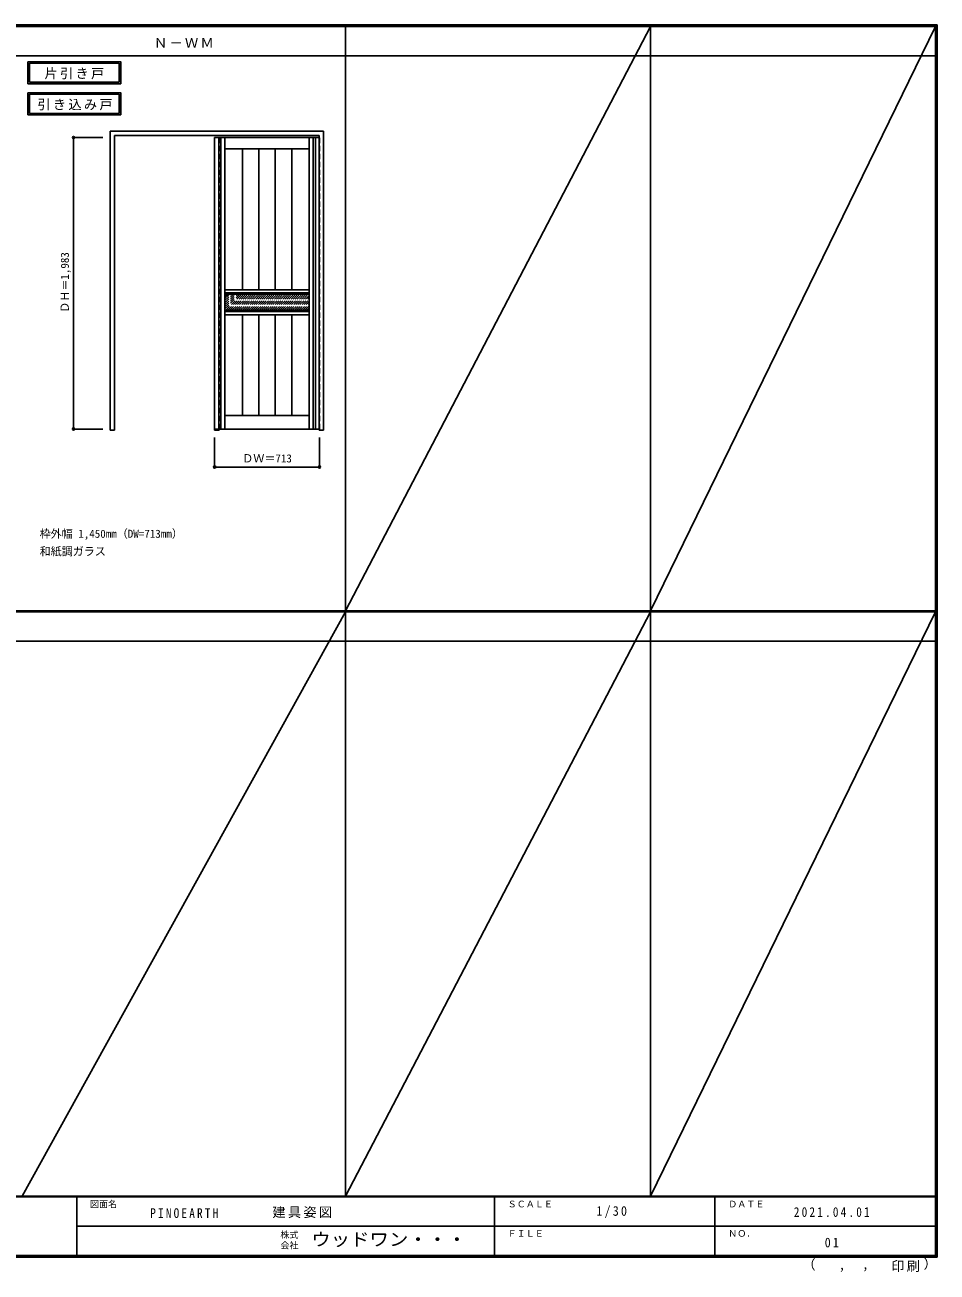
# Model space of a CAD drawing. Units: millimetres, scale not verified. Extents: x -6000 to 5700, y -4307 to 4175.
# Drawn here: x -502 to 5700, y -4307 to 4175 of the extents above; entities that cross this region are included whole.
import ezdxf
from ezdxf.enums import TextEntityAlignment as Align

# ---------------------------------------------------------------- set-up
doc = ezdxf.new("R2010")
doc.units = ezdxf.units.MM
doc.header["$LTSCALE"] = 30
doc.header["$PDMODE"] = 32
doc.header["$PDSIZE"] = 15
doc.linetypes.add('DASHED1', pattern=[1.8, 1.2, -0.6])
for name, color, linetype in [('0-2_扉', 4, 'DASHED1'), ('0-3_仕上げ', 3, 'Continuous'), ('0-4_枠', 3, 'Continuous'), ('0-A_文字', 7, 'Continuous'), ('0-B_寸法', 7, 'Continuous'), ('0-C_ハッチ', 4, 'DASHED1'), ('F-1_枠', 6, 'Continuous'), ('F-A_文字', 7, 'Continuous')]:
    doc.layers.add(name, color=color, linetype=linetype)
doc.styles.add('ＭＳ ゴシック', font='')
doc.styles.get('ＭＳ ゴシック').set_extended_font_data('MS Gothic')

msp = doc.modelspace()

# ---------------------------------------------------------------- linework, layer by layer
at = {"layer": '0-2_扉', "color": 3, "linetype": 'Continuous'}
for p, q in [((1498, 3409.5), (788, 3409.5)), ((788, 3409.5), (788, 1426.5)), ((1498, 1426.5), (788, 1426.5))]:
    msp.add_line(p, q, dxfattribs=at)
at = {"layer": '0-2_扉'}
for p, q in [((788, 3409.5), (788, 3405.5)), ((1498, 3409.5), (1501, 3409.5))]:
    msp.add_line(p, q, dxfattribs=at)
msp.add_lwpolyline([(1498, 1426.5), (1501, 1426.5), (1501, 3409.5)], dxfattribs=at)
at = {"layer": '0-3_仕上げ'}
for p, q in [((815.5, 3409.5), (815.5, 1426.5)), ((830.5, 3409.5), (830.5, 1426.5)), ((1458.5, 1426.5), (1458.5, 3409.5)), ((1473.5, 1426.5), (1473.5, 3409.5)), ((976.95, 3333.5), (976.95, 2374.5)), ((1088.65, 3333.5), (1088.65, 2374.5)), ((1200.35, 3333.5), (1200.35, 2374.5)), ((1312.05, 3333.5), (1312.05, 2374.5)), ((1431, 2353.5), (858, 2353.5)), ((1431, 2225.5), (858, 2225.5)), ((976.95, 2204.5), (976.95, 1518.5)), ((1088.65, 2204.5), (1088.65, 1518.5)), ((1200.35, 2204.5), (1200.35, 1518.5)), ((1312.05, 2204.5), (1312.05, 1518.5))]:
    msp.add_line(p, q, dxfattribs=at)
at = {"layer": '0-3_仕上げ', "color": 7}
for p, q in [((858, 3409.5), (858, 1426.5)), ((1431, 1426.5), (1431, 3409.5)), ((1431, 3333.5), (858, 3333.5)), ((1431, 2374.5), (858, 2374.5)), ((1431, 2344.5), (858, 2344.5)), ((1431, 2234.5), (858, 2234.5)), ((1431, 2204.5), (858, 2204.5)), ((1431, 1518.5), (858, 1518.5))]:
    msp.add_line(p, q, dxfattribs=at)
at = {"layer": '0-4_枠'}
for p, q in [((78, 1418), (78, 3453)), ((78, 3453), (1528, 3453)), ((108, 3423), (1498, 3423)), ((108, 1418), (108, 3423)), ((1498, 1418), (1498, 3423)), ((1528, 1418), (1528, 3453)), ((78, 1418), (108, 1418)), ((788, 1426.5), (788, 1418)), ((788, 1418), (818, 1418)), ((818, 1426.5), (818, 1418)), ((1498, 1418), (1528, 1418))]:
    msp.add_line(p, q, dxfattribs=at)
at = {"layer": '0-4_枠', "color": 4, "linetype": 'DASHED1'}
for p, q in [((788, 1426.5), (788, 3423)), ((818, 1426.5), (818, 3423))]:
    msp.add_line(p, q, dxfattribs=at)
at = {"layer": '0-A_文字'}
for p, q in [((-482, 3925), (-482, 3775)), ((-472, 3915), (-472, 3785)), ((-472, 3915), (139.03, 3915)), ((139.03, 3915), (139.03, 3785)), ((-482, 3775), (149.03, 3775)), ((-472, 3785), (139.03, 3785)), ((-482, 3713.53), (-482, 3563.53)), ((-472, 3703.53), (-472, 3573.53)), ((-472, 3703.53), (139.03, 3703.53)), ((139.03, 3703.53), (139.03, 3573.53)), ((-482, 3563.53), (149.03, 3563.53)), ((-472, 3573.53), (139.03, 3573.53))]:
    msp.add_line(p, q, dxfattribs=at)
for points in [[(-482, 3925), (149.03, 3925), (149.03, 3775)], [(-482, 3713.53), (149.03, 3713.53), (149.03, 3563.53)]]:
    msp.add_lwpolyline(points, dxfattribs=at)
at = {"layer": '0-B_寸法', "color": 4}
for p, q in [((-172, 3409.5), (-172, 1426.5)), ((-172, 3409.5), (28, 3409.5)), ((-172, 1426.5), (28, 1426.5)), ((1501, 1168), (1501, 1368))]:
    msp.add_line(p, q, dxfattribs=at)
msp.add_lwpolyline([(1501, 1168), (788, 1168), (788, 1368)], dxfattribs=at)
at = {"layer": '0-B_寸法'}
for p in [(-172, 3409.5), (-172, 1426.5), (788, 1168), (1501, 1168)]:
    msp.add_point(p, dxfattribs=at)
at = {"layer": '0-C_ハッチ'}
for p, q in [((858, 2243.42), (959.08, 2344.5)), ((858, 2257.56), (944.94, 2344.5)), ((858, 2271.7), (930.8, 2344.5)), ((858, 2285.84), (916.66, 2344.5)), ((858, 2299.98), (902.52, 2344.5)), ((858, 2314.13), (888.37, 2344.5)), ((858, 2328.27), (874.23, 2344.5)), ((858, 2342.41), (860.09, 2344.5)), ((863.23, 2234.5), (973.23, 2344.5)), ((877.37, 2234.5), (987.37, 2344.5)), ((891.51, 2234.5), (1001.51, 2344.5)), ((905.65, 2234.5), (1015.65, 2344.5)), ((919.79, 2234.5), (1029.79, 2344.5)), ((933.94, 2234.5), (1043.94, 2344.5)), ((948.08, 2234.5), (1058.08, 2344.5)), ((962.22, 2234.5), (1072.22, 2344.5)), ((976.36, 2234.5), (1086.36, 2344.5)), ((990.51, 2234.5), (1100.51, 2344.5)), ((1004.65, 2234.5), (1114.65, 2344.5)), ((1018.79, 2234.5), (1128.79, 2344.5)), ((1032.93, 2234.5), (1142.93, 2344.5)), ((1047.07, 2234.5), (1157.07, 2344.5)), ((1061.22, 2234.5), (1171.22, 2344.5)), ((1075.36, 2234.5), (1185.36, 2344.5)), ((1089.5, 2234.5), (1199.5, 2344.5)), ((1103.64, 2234.5), (1213.64, 2344.5)), ((1117.78, 2234.5), (1227.78, 2344.5)), ((1131.93, 2234.5), (1241.93, 2344.5)), ((1146.07, 2234.5), (1256.07, 2344.5)), ((1160.21, 2234.5), (1270.21, 2344.5)), ((1174.35, 2234.5), (1284.35, 2344.5)), ((1188.49, 2234.5), (1298.49, 2344.5)), ((1202.64, 2234.5), (1312.64, 2344.5)), ((1216.78, 2234.5), (1326.78, 2344.5)), ((1230.92, 2234.5), (1340.92, 2344.5)), ((1245.06, 2234.5), (1355.06, 2344.5)), ((1259.21, 2234.5), (1369.21, 2344.5)), ((1273.35, 2234.5), (1383.35, 2344.5)), ((1287.49, 2234.5), (1397.49, 2344.5)), ((1301.63, 2234.5), (1411.63, 2344.5)), ((1315.77, 2234.5), (1425.77, 2344.5)), ((1329.92, 2234.5), (1431, 2335.58)), ((1344.06, 2234.5), (1431, 2321.44)), ((1358.2, 2234.5), (1431, 2307.3)), ((1372.34, 2234.5), (1431, 2293.16)), ((1386.48, 2234.5), (1431, 2279.02)), ((1400.63, 2234.5), (1431, 2264.87)), ((1414.77, 2234.5), (1431, 2250.73)), ((1428.91, 2234.5), (1431, 2236.59))]:
    msp.add_line(p, q, dxfattribs=at)
at = {"layer": 'F-1_枠'}
for p, q in [((-6000, 4175), (5700, 4175)), ((-6000, 4170), (5700, 4170)), ((-6000, 4165), (5700, 4165)), ((1678, -3790), (1678, 4175)), ((3752, -3790), (3752, 4175)), ((5690, 4175), (5690, -4205)), ((5695, 4175), (5695, -4205)), ((5700, 4175), (5700, -4205)), ((-6000, 3965), (5700, 3965)), ((-6000, 190.5), (5700, 190.5)), ((-6000, 187.5), (5700, 187.5)), ((-6000, 184.5), (5700, 184.5)), ((-6000, -15.5), (5700, -15.5)), ((5700, -3790), (-6000, -3790)), ((5700, -3795), (-6000, -3795)), ((-150, -3795), (-150, -4195)), ((2690, -3795), (2690, -4195)), ((4190, -3795), (4190, -4195)), ((-150, -3995), (5690, -3995.01)), ((5700, -4195), (-6000, -4195)), ((5700, -4200), (-6000, -4200)), ((5700, -4205), (-6000, -4205))]:
    msp.add_line(p, q, dxfattribs=at)
at = {"layer": 'F-A_文字'}
for p, q in [((1678, 190.5), (3752, 4165)), ((3752, 190.5), (5690, 4165)), ((1678, 184.5), (-522, -3790)), ((1678, -3790), (3752, 184.5)), ((3752, -3790), (5690, 184.5))]:
    msp.add_line(p, q, dxfattribs=at)

# ---------------------------------------------------------------- texts
at = {"layer": '0-A_文字', "style": 'ＭＳ ゴシック'}
for s, p in [('枠外幅 1,450mm（DW=713mm）', (-402, 670.5)), ('和紙調ガラス', (-402, 550.5))]:
    msp.add_text(s, height=54.99, dxfattribs=at).set_placement(p, align=Align.BOTTOM_LEFT)
at = {"layer": '0-A_文字', "char_height": 65.98, "attachment_point": 7, "style": 'ＭＳ ゴシック'}
for s, insert in [('\\T1.17;Ｎ－ＷＭ', (375.5, 4020)), ('\\T1.17;片引き戸', (-368.98, 3805)), ('\\T1.17;引き込み戸', (-417.34, 3593.53))]:
    msp.add_mtext(s, dxfattribs=dict(at, insert=insert))
at = {"layer": '0-B_寸法', "style": 'ＭＳ ゴシック'}
msp.add_text('ＤＨ＝1,983', height=54.99, rotation=90, dxfattribs=at).set_placement((-187, 2217.75), align=Align.BOTTOM_LEFT)
msp.add_text('ＤＷ＝713', height=54.99, dxfattribs=at).set_placement((975.75, 1183), align=Align.BOTTOM_LEFT)
at = {"layer": 'F-A_文字', "style": 'ＭＳ ゴシック'}
for s, height, p in [('図面名', 43.99, (-60, -3880)), ('ＳＣＡＬＥ', 43.99, (2780, -3880)), ('ＤＡＴＥ', 43.99, (4280, -3880)), ('株式', 43.99, (1235, -4089)), ('ＦＩＬＥ', 43.99, (2780, -4080)), ('ＮＯ．', 43.99, (4280, -4080)), ('会社', 43.99, (1235, -4161)), ('（', 65.98, (4784.03, -4308.31)), ('）', 65.98, (5608.4, -4304.13)), (',', 65.98, (5031.28, -4308.31)), (',', 65.98, (5190.2, -4305.53))]:
    msp.add_text(s, height=height, dxfattribs=at).set_placement(p, align=Align.BOTTOM_LEFT)
at = {"layer": 'F-A_文字', "style": 'ＭＳ ゴシック', "width": 1.1}
msp.add_text('ウッドワン・・・', height=87.98, dxfattribs=at).set_placement((1445, -4155), align=Align.BOTTOM_LEFT)
at = {"layer": 'F-A_文字', "char_height": 65.98, "attachment_point": 7, "style": 'ＭＳ ゴシック'}
for s, insert in [('\\T1.39;\\W0.85;PINOEARTH', (350, -3940)), ('\\T1.17;建具姿図', (1180.42, -3940)), ('\\T1.38;\\W0.9;1/30', (3383.75, -3940)), ('\\T1.39;\\W0.85;2021.04.01', (4726.25, -3932.5)), ('\\T1.36;\\W0.9;01', (4936.25, -4140)), ('\\T1.17;印刷', (5388.15, -4306.92))]:
    msp.add_mtext(s, dxfattribs=dict(at, insert=insert))

doc.saveas('drawing.dxf')
